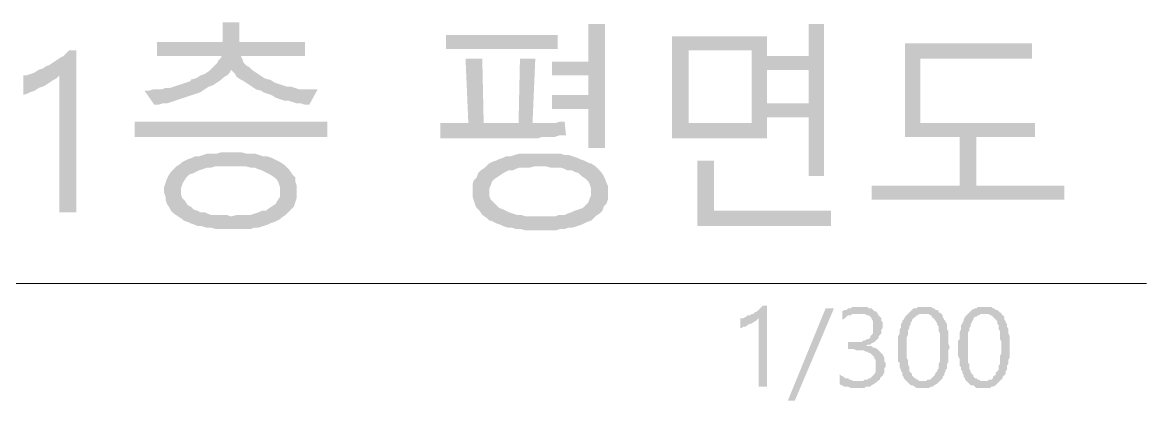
# Model space of a CAD drawing. Header units: millimetres. Extents: x -2246 to 101218, y 0 to 66109.
# Drawn here: x 49301 to 57833, y 1353 to 4223 of the extents above; entities that cross this region are included whole.
import ezdxf

# ---------------------------------------------------------------- set-up
doc = ezdxf.new("R2010")
doc.units = ezdxf.units.MM
doc.layers.add('PDF_솔리드 채우기', color=7, linetype='Continuous')
doc.layers.add('PDF_형상', color=7, linetype='Continuous')

msp = doc.modelspace()

# ---------------------------------------------------------------- hatches: boundary and pattern name
at = {"layer": 'PDF_솔리드 채우기', "transparency": 33554559}
for points in [[(50948.1, 4223.4), (50821, 4223.4), (50821, 4075.1), (50323.2, 4075.1), (50323.2, 3969.2), (50810.4, 3969.2), (50810.4, 3958.6), (50789.3, 3937.4), (50778.7, 3916.3), (50757.5, 3895.1), (50736.3, 3873.9), (50884.6, 3863.3), (50895.2, 3852.7), (50916.4, 3831.5), (50927, 3810.3), (50958.7, 3789.2), (50979.9, 3778.6), (51011.7, 3757.4), (51043.5, 3736.2), (51075.2, 3715), (51117.6, 3704.4), (51128.2, 3693.8), (51160, 3683.2), (51191.8, 3672.6), (51223.5, 3651.5), (51255.3, 3640.9), (51287.1, 3630.3), (51318.9, 3630.3), (51350.6, 3619.7), (51382.4, 3609.1), (51414.2, 3609.1), (51446, 3598.5), (51477.8, 3598.5), (51541.3, 3715), (51530.7, 3715), (51498.9, 3715), (51467.2, 3715), (51435.4, 3715), (51403.6, 3715), (51371.8, 3725.6), (51340.1, 3736.2), (51308.3, 3736.2), (51276.5, 3746.8), (51244.7, 3757.4), (51212.9, 3768), (51181.2, 3789.2), (51170.6, 3789.2), (51138.8, 3799.7), (51107, 3820.9), (51075.2, 3842.1), (51043.5, 3863.3), (51022.3, 3884.5), (51001.1, 3895.1), (50979.9, 3916.3), (50969.3, 3948), (50958.7, 3969.2), (51446, 3969.2), (51446, 4075.1), (50948.1, 4075.1)], [(53723.3, 4212.8), (53596.2, 4212.8), (53596.2, 3926.9), (53320.8, 3926.9), (53320.8, 3820.9), (53596.2, 3820.9), (53596.2, 3672.6), (53320.8, 3672.6), (53320.8, 3566.7), (53596.2, 3566.7), (53596.2, 3270.1), (53723.3, 3270.1)], [(55386.2, 4212.8), (55269.7, 4212.8), (55269.7, 3969.2), (54952, 3969.2), (55269.7, 3863.3), (55269.7, 3609.1), (54952, 3609.1), (55269.7, 3503.2), (55269.7, 3058.3), (55386.2, 3058.3)], [(54952, 4117.5), (54231.7, 4117.5), (54231.7, 3344.3), (54358.8, 3460.8), (54358.8, 4011.6), (54835.5, 4011.6)], [(54952, 4117.5), (54835.5, 4011.6), (54835.5, 3460.8), (54358.8, 3460.8), (54231.7, 3344.3), (54952, 3344.3), (54952, 3503.2), (55269.7, 3503.2), (54952, 3609.1), (54952, 3863.3), (55269.7, 3863.3), (54952, 3969.2)], [(49708.9, 4011.6), (49655.9, 4011.6), (49634.7, 3990.4), (49613.5, 3969.2), (49592.4, 3958.6), (49560.6, 3937.4), (49528.8, 3916.3), (49497, 3895.1), (49486.4, 3895.1), (49454.7, 3873.9), (49422.9, 3863.3), (49391.1, 3842.1), (49359.3, 3831.5), (49327.5, 3820.9), (49581.8, 3820.9), (49581.8, 2782.9), (49708.9, 2782.9)], [(56964.5, 4064.5), (56000.6, 4064.5), (56000.6, 3354.9), (56413.7, 3354.9), (56413.7, 2984.2), (55746.4, 2984.2), (55746.4, 2878.2), (57208.1, 2878.2), (57208.1, 2984.2), (56540.8, 2984.2), (56540.8, 3354.9), (56985.7, 3354.9), (56985.7, 3460.8), (56117.1, 3460.8), (56117.1, 3948), (56964.5, 3948)], [(50736.3, 3873.9), (50715.1, 3852.7), (50683.3, 3831.5), (50651.6, 3820.9), (50619.8, 3799.7), (50577.4, 3789.2), (50577.4, 3778.6), (50545.6, 3768), (50513.9, 3757.4), (50482.1, 3746.8), (50450.3, 3736.2), (50418.5, 3725.6), (50386.8, 3725.6), (50355, 3715), (50323.2, 3715), (50291.4, 3715), (50259.7, 3704.4), (50227.9, 3704.4), (50302, 3598.5), (50302, 3598.5), (50333.8, 3598.5), (50365.6, 3609.1), (50397.4, 3609.1), (50429.1, 3619.7), (50460.9, 3630.3), (50492.7, 3640.9), (50524.5, 3651.5), (50556.2, 3662), (50588, 3672.6), (50619.8, 3683.2), (50651.6, 3693.8), (50683.3, 3715), (50715.1, 3736.2), (50746.9, 3746.8), (50778.7, 3768), (50810.4, 3789.2), (50831.6, 3810.3), (50852.8, 3820.9), (50874, 3842.1), (50884.6, 3863.3)], [(49327.5, 3820.9), (49306.4, 3820.9), (49306.4, 3672.6), (49306.4, 3672.6), (49338.1, 3683.2), (49359.3, 3693.8), (49391.1, 3704.4), (49422.9, 3725.6), (49454.7, 3736.2), (49475.8, 3746.8), (49507.6, 3768), (49539.4, 3789.2), (49560.6, 3799.7), (49581.8, 3820.9)], [(53416.1, 3471.4), (53405.5, 3471.4), (53384.3, 3471.4), (53352.6, 3460.8), (53320.8, 3460.8), (53289, 3460.8), (53246.6, 3460.8), (53214.9, 3460.8), (53172.5, 3460.8), (53066.6, 3460.8), (52801.8, 3460.8), (52685.3, 3460.8), (52473.4, 3460.8), (52473.4, 3344.3), (53151.3, 3344.3), (53172.5, 3344.3), (53214.9, 3344.3), (53246.6, 3354.9), (53278.4, 3354.9), (53320.8, 3354.9), (53342, 3354.9), (53373.7, 3365.5), (53405.5, 3365.5), (53426.7, 3365.5)], [(50884.6, 3238.4), (50852.8, 3238.4), (50810.4, 3238.4), (50778.7, 3227.8), (50736.3, 3227.8), (50704.5, 3227.8), (50672.7, 3217.2), (50641, 3206.6), (50609.2, 3206.6), (50588, 3196), (50556.2, 3185.4), (50535.1, 3174.8), (50513.9, 3164.2), (50503.3, 3153.6), (50471.5, 3132.4), (50884.6, 3132.4), (50916.4, 3132.4), (50958.7, 3132.4), (50990.5, 3132.4), (51032.9, 3121.8), (51064.7, 3121.8), (51085.8, 3111.3), (51117.6, 3100.7), (51138.8, 3090.1), (51160, 3079.5), (51181.2, 3068.9), (51212.9, 3047.7), (51234.1, 3026.5), (51244.7, 3005.3), (51255.3, 2973.6), (51255.3, 2941.8), (51255.3, 2920.6), (51255.3, 2899.4), (51234.1, 2867.6), (51223.5, 2846.5), (51191.8, 2825.3), (51160, 2804.1), (51149.4, 2793.5), (51117.6, 2793.5), (51096.4, 2782.9), (51064.7, 2772.3), (51032.9, 2761.7), (51001.1, 2761.7), (50958.7, 2761.7), (50927, 2761.7), (50884.6, 2751.1), (50482.1, 2751.1), (50513.9, 2729.9), (50524.5, 2719.3), (50556.2, 2708.8), (50577.4, 2698.2), (50609.2, 2687.6), (50630.4, 2677), (50662.2, 2677), (50693.9, 2666.4), (50725.7, 2666.4), (50768.1, 2655.8), (50799.9, 2655.8), (50842.2, 2655.8), (50884.6, 2655.8), (50916.4, 2655.8), (50958.7, 2655.8), (50990.5, 2655.8), (51032.9, 2655.8), (51064.7, 2666.4), (51096.4, 2666.4), (51128.2, 2677), (51160, 2687.6), (51181.2, 2698.2), (51212.9, 2708.8), (51234.1, 2719.3), (51255.3, 2729.9), (51265.9, 2740.5), (51297.7, 2761.7), (51318.9, 2782.9), (51340.1, 2804.1), (51361.2, 2825.3), (51371.8, 2857), (51382.4, 2888.8), (51382.4, 2910), (51382.4, 2941.8), (51382.4, 2952.4), (51382.4, 2984.2), (51371.8, 3015.9), (51371.8, 3047.7), (51350.6, 3068.9), (51329.5, 3100.7), (51308.3, 3121.8), (51287.1, 3143), (51255.3, 3164.2), (51234.1, 3174.8), (51212.9, 3185.4), (51191.8, 3196), (51160, 3206.6), (51128.2, 3206.6), (51096.4, 3217.2), (51064.7, 3227.8), (51032.9, 3227.8), (51001.1, 3227.8), (50958.7, 3238.4), (50927, 3238.4)], [(53225.5, 3227.8), (53225.5, 3227.8), (53183.1, 3227.8), (53140.7, 3227.8), (53108.9, 3227.8), (53077.2, 3227.8), (53034.8, 3217.2), (53003, 3206.6), (52971.2, 3206.6), (52950.1, 3196), (52918.3, 3185.4), (52897.1, 3174.8), (52865.3, 3164.2), (52844.1, 3153.6), (52833.5, 3143), (52812.4, 3121.8), (52780.6, 3100.7), (52759.4, 3079.5), (52748.8, 3047.7), (52727.6, 3026.5), (52717, 2994.7), (52717, 2973.6), (52717, 2941.8), (52717, 2931.2), (52717, 2899.4), (52727.6, 2867.6), (52738.2, 2835.9), (52748.8, 2814.7), (52770, 2793.5), (52791.2, 2761.7), (52823, 2740.5), (53225.5, 2751.1), (53193.7, 2751.1), (53151.3, 2751.1), (53119.5, 2751.1), (53087.8, 2761.7), (53056, 2761.7), (53024.2, 2772.3), (52992.4, 2782.9), (52971.2, 2793.5), (52950.1, 2804.1), (52918.3, 2814.7), (52897.1, 2835.9), (52875.9, 2857), (52854.7, 2878.2), (52844.1, 2910), (52844.1, 2941.8), (52844.1, 2963), (52854.7, 2984.2), (52865.3, 3015.9), (52886.5, 3037.1), (52918.3, 3058.3), (52950.1, 3079.5), (52971.2, 3090.1), (52992.4, 3100.7), (53024.2, 3100.7), (53045.4, 3111.3), (53077.2, 3121.8), (53119.5, 3121.8), (53151.3, 3121.8), (53193.7, 3132.4), (53225.5, 3132.4), (53225.5, 3132.4), (53649.1, 3132.4), (53617.4, 3153.6), (53606.8, 3153.6), (53585.6, 3164.2), (53564.4, 3174.8), (53532.6, 3185.4), (53511.4, 3196), (53479.7, 3206.6), (53447.9, 3217.2), (53416.1, 3217.2), (53384.3, 3227.8), (53342, 3227.8), (53310.2, 3227.8), (53267.8, 3227.8)], [(54549.5, 3174.8), (54422.4, 3174.8), (54422.4, 2677), (55439.2, 2677), (55439.2, 2793.5), (54549.5, 2793.5)], [(50471.5, 3132.4), (50450.3, 3111.3), (50429.1, 3090.1), (50407.9, 3058.3), (50397.4, 3037.1), (50386.8, 3005.3), (50376.2, 2973.6), (50376.2, 2941.8), (50376.2, 2931.2), (50386.8, 2899.4), (50386.8, 2878.2), (50397.4, 2846.5), (50418.5, 2814.7), (50429.1, 2793.5), (50450.3, 2772.3), (50482.1, 2751.1), (50884.6, 2751.1), (50852.8, 2761.7), (50810.4, 2761.7), (50778.7, 2761.7), (50736.3, 2761.7), (50704.5, 2772.3), (50683.3, 2782.9), (50651.6, 2782.9), (50630.4, 2793.5), (50598.6, 2804.1), (50577.4, 2825.3), (50556.2, 2835.9), (50535.1, 2867.6), (50513.9, 2888.8), (50503.3, 2920.6), (50503.3, 2941.8), (50503.3, 2963), (50513.9, 2994.7), (50524.5, 3015.9), (50545.6, 3047.7), (50566.8, 3068.9), (50598.6, 3079.5), (50619.8, 3090.1), (50641, 3100.7), (50672.7, 3111.3), (50704.5, 3121.8), (50736.3, 3121.8), (50768.1, 3132.4), (50799.9, 3132.4), (50842.2, 3132.4), (50884.6, 3132.4)], [(53649.1, 3132.4), (53225.5, 3132.4), (53267.8, 3132.4), (53310.2, 3121.8), (53342, 3121.8), (53384.3, 3121.8), (53416.1, 3111.3), (53437.3, 3100.7), (53469.1, 3100.7), (53490.3, 3090.1), (53522, 3079.5), (53543.2, 3058.3), (53575, 3037.1), (53596.2, 3015.9), (53606.8, 2994.7), (53617.4, 2963), (53617.4, 2941.8), (53617.4, 2910), (53606.8, 2888.8), (53596.2, 2857), (53575, 2835.9), (53553.8, 2814.7), (53522, 2804.1), (53490.3, 2793.5), (53469.1, 2782.9), (53437.3, 2772.3), (53416.1, 2761.7), (53373.7, 2761.7), (53342, 2751.1), (53310.2, 2751.1), (53267.8, 2751.1), (53225.5, 2751.1), (52823, 2740.5), (52844.1, 2719.3), (52854.7, 2719.3), (52875.9, 2708.8), (52897.1, 2698.2), (52928.9, 2687.6), (52950.1, 2677), (52981.8, 2666.4), (53013.6, 2666.4), (53045.4, 2655.8), (53077.2, 2655.8), (53119.5, 2645.2), (53151.3, 2645.2), (53193.7, 2645.2), (53225.5, 2645.2), (53236, 2645.2), (53278.4, 2645.2), (53310.2, 2645.2), (53352.6, 2645.2), (53384.3, 2655.8), (53416.1, 2655.8), (53447.9, 2666.4), (53479.7, 2666.4), (53511.4, 2677), (53543.2, 2687.6), (53564.4, 2698.2), (53585.6, 2708.8), (53617.4, 2719.3), (53628, 2729.9), (53649.1, 2751.1), (53680.9, 2772.3), (53702.1, 2793.5), (53712.7, 2825.3), (53733.9, 2846.5), (53744.5, 2878.2), (53744.5, 2910), (53744.5, 2941.8), (53744.5, 2952.4), (53744.5, 2984.2), (53733.9, 3005.3), (53723.3, 3037.1), (53712.7, 3058.3), (53691.5, 3090.1), (53670.3, 3111.3)], [(54952, 2073.2), (54920.2, 2073.2), (54909.6, 2062.6), (54899, 2052), (54888.4, 2041.5), (54877.8, 2030.9), (54856.6, 2020.3), (54846, 2009.7), (54835.5, 2009.7), (54824.9, 1999.1), (54803.7, 1999.1), (54793.1, 1988.5), (54771.9, 1977.9), (54761.3, 1977.9), (54888.4, 1977.9), (54888.4, 1458.9), (54952, 1458.9)], [(55661.6, 2062.6), (55651, 2062.6), (55629.9, 2062.6), (55619.3, 2062.6), (55598.1, 2062.6), (55587.5, 2052), (55566.3, 2052), (55555.7, 2041.5), (55545.1, 2041.5), (55523.9, 2030.9), (55523.9, 1967.3), (55545.1, 1977.9), (55555.7, 1988.5), (55566.3, 1999.1), (55587.5, 1999.1), (55598.1, 2009.7), (55619.3, 2009.7), (55629.9, 2009.7), (55651, 2009.7), (55788.7, 2020.3), (55778.2, 2030.9), (55767.6, 2030.9), (55757, 2041.5), (55746.4, 2052), (55725.2, 2052), (55714.6, 2062.6), (55693.4, 2062.6), (55682.8, 2062.6)], [(56148.9, 2062.6), (56148.9, 2062.6), (56127.7, 2062.6), (56106.5, 2062.6), (56095.9, 2062.6), (56085.3, 2052), (56064.1, 2052), (56053.5, 2041.5), (56043, 2030.9), (56032.4, 2020.3), (56021.8, 2009.7), (56148.9, 2009.7), (56148.9, 2009.7), (56159.5, 2009.7), (56170.1, 2009.7), (56180.7, 2009.7), (56191.2, 1999.1), (56201.8, 1999.1), (56201.8, 1988.5), (56212.4, 1977.9), (56223, 1977.9), (56223, 1967.3), (56233.6, 1956.7), (56244.2, 1935.5), (56244.2, 1924.9), (56254.8, 1914.3), (56254.8, 1893.2), (56254.8, 1882.6), (56265.4, 1861.4), (56265.4, 1840.2), (56265.4, 1819), (56265.4, 1797.8), (56265.4, 1776.6), (56265.4, 1755.5), (56265.4, 1734.3), (56265.4, 1713.1), (56265.4, 1691.9), (56265.4, 1670.7), (56265.4, 1649.5), (56254.8, 1628.4), (56254.8, 1617.8), (56254.8, 1596.6), (56244.2, 1586), (56244.2, 1575.4), (56233.6, 1564.8), (56223, 1543.6), (56223, 1543.6), (56212.4, 1533), (56201.8, 1522.4), (56191.2, 1511.8), (56180.7, 1511.8), (56170.1, 1511.8), (56159.5, 1501.3), (56148.9, 1501.3), (56138.3, 1501.3), (56265.4, 1501.3), (56276, 1511.8), (56286.6, 1522.4), (56286.6, 1533), (56297.2, 1543.6), (56297.2, 1554.2), (56307.8, 1575.4), (56307.8, 1586), (56318.4, 1596.6), (56318.4, 1617.8), (56318.4, 1628.4), (56328.9, 1649.5), (56328.9, 1660.1), (56328.9, 1681.3), (56328.9, 1702.5), (56328.9, 1723.7), (56328.9, 1734.3), (56339.5, 1755.5), (56339.5, 1755.5), (56328.9, 1787.2), (56328.9, 1808.4), (56328.9, 1819), (56328.9, 1840.2), (56328.9, 1861.4), (56328.9, 1882.6), (56318.4, 1893.2), (56318.4, 1914.3), (56318.4, 1935.5), (56307.8, 1946.1), (56307.8, 1956.7), (56297.2, 1967.3), (56286.6, 1988.5), (56286.6, 1999.1), (56276, 2009.7), (56265.4, 2020.3), (56254.8, 2020.3), (56254.8, 2030.9), (56244.2, 2041.5), (56233.6, 2041.5), (56223, 2052), (56212.4, 2052), (56201.8, 2062.6), (56191.2, 2062.6), (56170.1, 2062.6), (56159.5, 2062.6)], [(56604.3, 2062.6), (56604.3, 2062.6), (56583.2, 2062.6), (56572.6, 2062.6), (56551.4, 2062.6), (56540.8, 2052), (56530.2, 2052), (56509, 2041.5), (56498.4, 2030.9), (56487.8, 2020.3), (56477.2, 2009.7), (56604.3, 2009.7), (56604.3, 2009.7), (56614.9, 2009.7), (56625.5, 2009.7), (56636.1, 2009.7), (56646.7, 1999.1), (56657.3, 1999.1), (56667.9, 1988.5), (56678.5, 1977.9), (56678.5, 1977.9), (56689.1, 1967.3), (56699.7, 1956.7), (56699.7, 1935.5), (56710.3, 1924.9), (56710.3, 1914.3), (56710.3, 1893.2), (56720.9, 1882.6), (56720.9, 1861.4), (56720.9, 1840.2), (56720.9, 1819), (56731.4, 1797.8), (56731.4, 1776.6), (56731.4, 1755.5), (56731.4, 1734.3), (56731.4, 1713.1), (56720.9, 1691.9), (56720.9, 1670.7), (56720.9, 1649.5), (56720.9, 1628.4), (56710.3, 1617.8), (56710.3, 1596.6), (56710.3, 1586), (56699.7, 1575.4), (56689.1, 1564.8), (56689.1, 1543.6), (56678.5, 1543.6), (56667.9, 1533), (56667.9, 1522.4), (56657.3, 1511.8), (56646.7, 1511.8), (56636.1, 1511.8), (56625.5, 1501.3), (56614.9, 1501.3), (56604.3, 1501.3), (56720.9, 1501.3), (56731.4, 1511.8), (56742, 1522.4), (56742, 1533), (56752.6, 1543.6), (56763.2, 1554.2), (56763.2, 1575.4), (56773.8, 1586), (56773.8, 1596.6), (56773.8, 1617.8), (56784.4, 1628.4), (56784.4, 1649.5), (56784.4, 1660.1), (56795, 1681.3), (56795, 1702.5), (56795, 1723.7), (56795, 1734.3), (56795, 1755.5), (56795, 1755.5), (56795, 1787.2), (56795, 1808.4), (56795, 1819), (56795, 1840.2), (56784.4, 1861.4), (56784.4, 1882.6), (56784.4, 1893.2), (56773.8, 1914.3), (56773.8, 1935.5), (56763.2, 1946.1), (56763.2, 1956.7), (56752.6, 1967.3), (56752.6, 1988.5), (56742, 1999.1), (56731.4, 2009.7), (56731.4, 2020.3), (56720.9, 2020.3), (56710.3, 2030.9), (56699.7, 2041.5), (56689.1, 2041.5), (56678.5, 2052), (56667.9, 2052), (56657.3, 2062.6), (56646.7, 2062.6), (56636.1, 2062.6), (56625.5, 2062.6)], [(54761.3, 1977.9), (54750.7, 1977.9), (54750.7, 1903.8), (54750.7, 1903.8), (54761.3, 1903.8), (54771.9, 1914.3), (54793.1, 1914.3), (54803.7, 1924.9), (54824.9, 1935.5), (54835.5, 1935.5), (54846, 1946.1), (54867.2, 1956.7), (54877.8, 1967.3), (54888.4, 1977.9)], [(55788.7, 2020.3), (55651, 2009.7), (55661.6, 2009.7), (55682.8, 2009.7), (55693.4, 2009.7), (55714.6, 1999.1), (55725.2, 1999.1), (55735.8, 1988.5), (55746.4, 1977.9), (55746.4, 1967.3), (55757, 1956.7), (55757, 1935.5), (55757, 1924.9), (55757, 1903.8), (55757, 1903.8), (55757, 1882.6), (55757, 1872), (55757, 1861.4), (55746.4, 1850.8), (55735.8, 1840.2), (55735.8, 1829.6), (55725.2, 1819), (55714.6, 1819), (55693.4, 1808.4), (55682.8, 1808.4), (55672.2, 1797.8), (55651, 1797.8), (55629.9, 1797.8), (55608.7, 1797.8), (55566.3, 1797.8), (55566.3, 1744.9), (55608.7, 1744.9), (55629.9, 1734.3), (55651, 1734.3), (55672.2, 1734.3), (55682.8, 1734.3), (55704, 1723.7), (55714.6, 1723.7), (55725.2, 1713.1), (55735.8, 1713.1), (55746.4, 1702.5), (55757, 1691.9), (55767.6, 1681.3), (55767.6, 1670.7), (55778.2, 1660.1), (55778.2, 1649.5), (55778.2, 1639), (55778.2, 1617.8), (55778.2, 1617.8), (55778.2, 1596.6), (55778.2, 1586), (55778.2, 1575.4), (55767.6, 1554.2), (55757, 1543.6), (55746.4, 1533), (55735.8, 1522.4), (55725.2, 1522.4), (55714.6, 1511.8), (55693.4, 1511.8), (55682.8, 1501.3), (55661.6, 1501.3), (55640.5, 1501.3), (55788.7, 1501.3), (55809.9, 1511.8), (55809.9, 1522.4), (55820.5, 1533), (55831.1, 1543.6), (55841.7, 1564.8), (55841.7, 1575.4), (55841.7, 1596.6), (55852.3, 1607.2), (55852.3, 1628.4), (55852.3, 1639), (55841.7, 1649.5), (55841.7, 1670.7), (55841.7, 1681.3), (55831.1, 1702.5), (55820.5, 1713.1), (55809.9, 1723.7), (55809.9, 1723.7), (55799.3, 1734.3), (55788.7, 1744.9), (55767.6, 1755.5), (55757, 1755.5), (55746.4, 1766.1), (55725.2, 1766.1), (55704, 1766.1), (55704, 1766.1), (55714.6, 1776.6), (55735.8, 1776.6), (55746.4, 1787.2), (55767.6, 1797.8), (55778.2, 1808.4), (55788.7, 1819), (55799.3, 1829.6), (55799.3, 1840.2), (55809.9, 1850.8), (55820.5, 1861.4), (55820.5, 1872), (55820.5, 1893.2), (55831.1, 1903.8), (55831.1, 1924.9), (55831.1, 1924.9), (55831.1, 1946.1), (55820.5, 1956.7), (55820.5, 1977.9), (55809.9, 1988.5), (55799.3, 1999.1)], [(56021.8, 2009.7), (56011.2, 1999.1), (56000.6, 1988.5), (56000.6, 1988.5), (55990, 1967.3), (55979.4, 1956.7), (55979.4, 1946.1), (55968.8, 1935.5), (55968.8, 1924.9), (55968.8, 1903.8), (55958.2, 1893.2), (55958.2, 1872), (55958.2, 1861.4), (55947.6, 1840.2), (55947.6, 1819), (55947.6, 1808.4), (55947.6, 1787.2), (55947.6, 1766.1), (55947.6, 1744.9), (55947.6, 1723.7), (55947.6, 1713.1), (55947.6, 1691.9), (55947.6, 1670.7), (55947.6, 1649.5), (55958.2, 1639), (55958.2, 1617.8), (55958.2, 1607.2), (55968.8, 1586), (55968.8, 1575.4), (55979.4, 1564.8), (55979.4, 1543.6), (55990, 1533), (55990, 1522.4), (56000.6, 1511.8), (56011.2, 1501.3), (56021.8, 1490.7), (56032.4, 1480.1), (56043, 1469.5), (56053.5, 1469.5), (56074.7, 1458.9), (56085.3, 1448.3), (56095.9, 1448.3), (56117.1, 1448.3), (56138.3, 1448.3), (56138.3, 1448.3), (56148.9, 1448.3), (56170.1, 1448.3), (56180.7, 1448.3), (56201.8, 1458.9), (56212.4, 1458.9), (56223, 1469.5), (56244.2, 1480.1), (56254.8, 1490.7), (56265.4, 1501.3), (56138.3, 1501.3), (56138.3, 1501.3), (56117.1, 1501.3), (56106.5, 1501.3), (56095.9, 1511.8), (56085.3, 1511.8), (56085.3, 1522.4), (56074.7, 1522.4), (56064.1, 1533), (56053.5, 1543.6), (56053.5, 1554.2), (56043, 1564.8), (56032.4, 1575.4), (56032.4, 1596.6), (56032.4, 1607.2), (56021.8, 1628.4), (56021.8, 1639), (56021.8, 1660.1), (56011.2, 1681.3), (56011.2, 1702.5), (56011.2, 1723.7), (56011.2, 1744.9), (56011.2, 1766.1), (56011.2, 1787.2), (56011.2, 1808.4), (56011.2, 1829.6), (56021.8, 1850.8), (56021.8, 1872), (56021.8, 1882.6), (56032.4, 1903.8), (56032.4, 1914.3), (56043, 1935.5), (56043, 1946.1), (56053.5, 1956.7), (56053.5, 1967.3), (56064.1, 1977.9), (56074.7, 1988.5), (56085.3, 1988.5), (56085.3, 1999.1), (56095.9, 1999.1), (56106.5, 2009.7), (56117.1, 2009.7), (56127.7, 2009.7), (56148.9, 2009.7)], [(56477.2, 2009.7), (56466.6, 1999.1), (56456, 1988.5), (56456, 1988.5), (56445.5, 1967.3), (56445.5, 1956.7), (56434.9, 1946.1), (56434.9, 1935.5), (56424.3, 1924.9), (56424.3, 1903.8), (56424.3, 1893.2), (56413.7, 1872), (56413.7, 1861.4), (56413.7, 1840.2), (56413.7, 1819), (56403.1, 1808.4), (56403.1, 1787.2), (56403.1, 1766.1), (56403.1, 1744.9), (56403.1, 1723.7), (56403.1, 1713.1), (56403.1, 1691.9), (56413.7, 1670.7), (56413.7, 1649.5), (56413.7, 1639), (56413.7, 1617.8), (56424.3, 1607.2), (56424.3, 1586), (56434.9, 1575.4), (56434.9, 1564.8), (56445.5, 1543.6), (56445.5, 1533), (56456, 1522.4), (56456, 1511.8), (56466.6, 1501.3), (56477.2, 1490.7), (56487.8, 1480.1), (56498.4, 1469.5), (56519.6, 1469.5), (56530.2, 1458.9), (56540.8, 1448.3), (56562, 1448.3), (56572.6, 1448.3), (56593.7, 1448.3), (56593.7, 1448.3), (56614.9, 1448.3), (56625.5, 1448.3), (56646.7, 1448.3), (56657.3, 1458.9), (56667.9, 1458.9), (56689.1, 1469.5), (56699.7, 1480.1), (56710.3, 1490.7), (56720.9, 1501.3), (56604.3, 1501.3), (56593.7, 1501.3), (56583.2, 1501.3), (56572.6, 1501.3), (56562, 1511.8), (56551.4, 1511.8), (56540.8, 1522.4), (56530.2, 1522.4), (56519.6, 1533), (56519.6, 1543.6), (56509, 1554.2), (56498.4, 1564.8), (56498.4, 1575.4), (56487.8, 1596.6), (56487.8, 1607.2), (56487.8, 1628.4), (56477.2, 1639), (56477.2, 1660.1), (56477.2, 1681.3), (56477.2, 1702.5), (56477.2, 1723.7), (56477.2, 1744.9), (56477.2, 1766.1), (56477.2, 1787.2), (56477.2, 1808.4), (56477.2, 1829.6), (56477.2, 1850.8), (56477.2, 1872), (56487.8, 1882.6), (56487.8, 1903.8), (56498.4, 1914.3), (56498.4, 1935.5), (56509, 1946.1), (56509, 1956.7), (56519.6, 1967.3), (56519.6, 1977.9), (56530.2, 1988.5), (56540.8, 1988.5), (56551.4, 1999.1), (56562, 1999.1), (56572.6, 2009.7), (56583.2, 2009.7), (56593.7, 2009.7), (56604.3, 2009.7)], [(55502.8, 1554.2), (55502.8, 1480.1), (55513.3, 1469.5), (55523.9, 1469.5), (55534.5, 1458.9), (55555.7, 1458.9), (55566.3, 1458.9), (55587.5, 1448.3), (55598.1, 1448.3), (55619.3, 1448.3), (55640.5, 1448.3), (55651, 1448.3), (55672.2, 1448.3), (55693.4, 1448.3), (55704, 1458.9), (55725.2, 1458.9), (55735.8, 1458.9), (55746.4, 1469.5), (55767.6, 1480.1), (55778.2, 1490.7), (55788.7, 1490.7), (55788.7, 1501.3), (55640.5, 1501.3), (55640.5, 1501.3), (55619.3, 1501.3), (55608.7, 1501.3), (55587.5, 1511.8), (55576.9, 1511.8), (55566.3, 1522.4), (55545.1, 1522.4), (55534.5, 1533), (55513.3, 1543.6)]]:
    msp.add_hatch(color=256, dxfattribs=at).paths.add_polyline_path(points)

# ---------------------------------------------------------------- linework, layer by layer
at = {"layer": 'PDF_솔리드 채우기', "lineweight": 5, "transparency": 33554559}
for points in [[(53363.1, 4128.1), (52515.8, 4128.1), (53363.1, 4022.2), (52515.8, 4022.2)], [(52791.2, 3948), (52664.1, 3948), (52801.8, 3460.8), (52685.3, 3460.8)], [(53193.7, 3948), (53077.2, 3948), (53172.5, 3460.8), (53066.6, 3460.8)], [(51615.4, 3471.4), (50153.7, 3471.4), (51615.4, 3354.9), (50153.7, 3354.9)], [(55460.4, 2052), (55163.8, 1353), (55396.8, 2052), (55110.8, 1353)]]:
    msp.add_solid(points, dxfattribs=at)
at = {"layer": 'PDF_형상', "lineweight": 5}
msp.add_lwpolyline([(57833, 2242.7), (39741.7, 2242.7)], dxfattribs=at)

doc.saveas('drawing.dxf')
